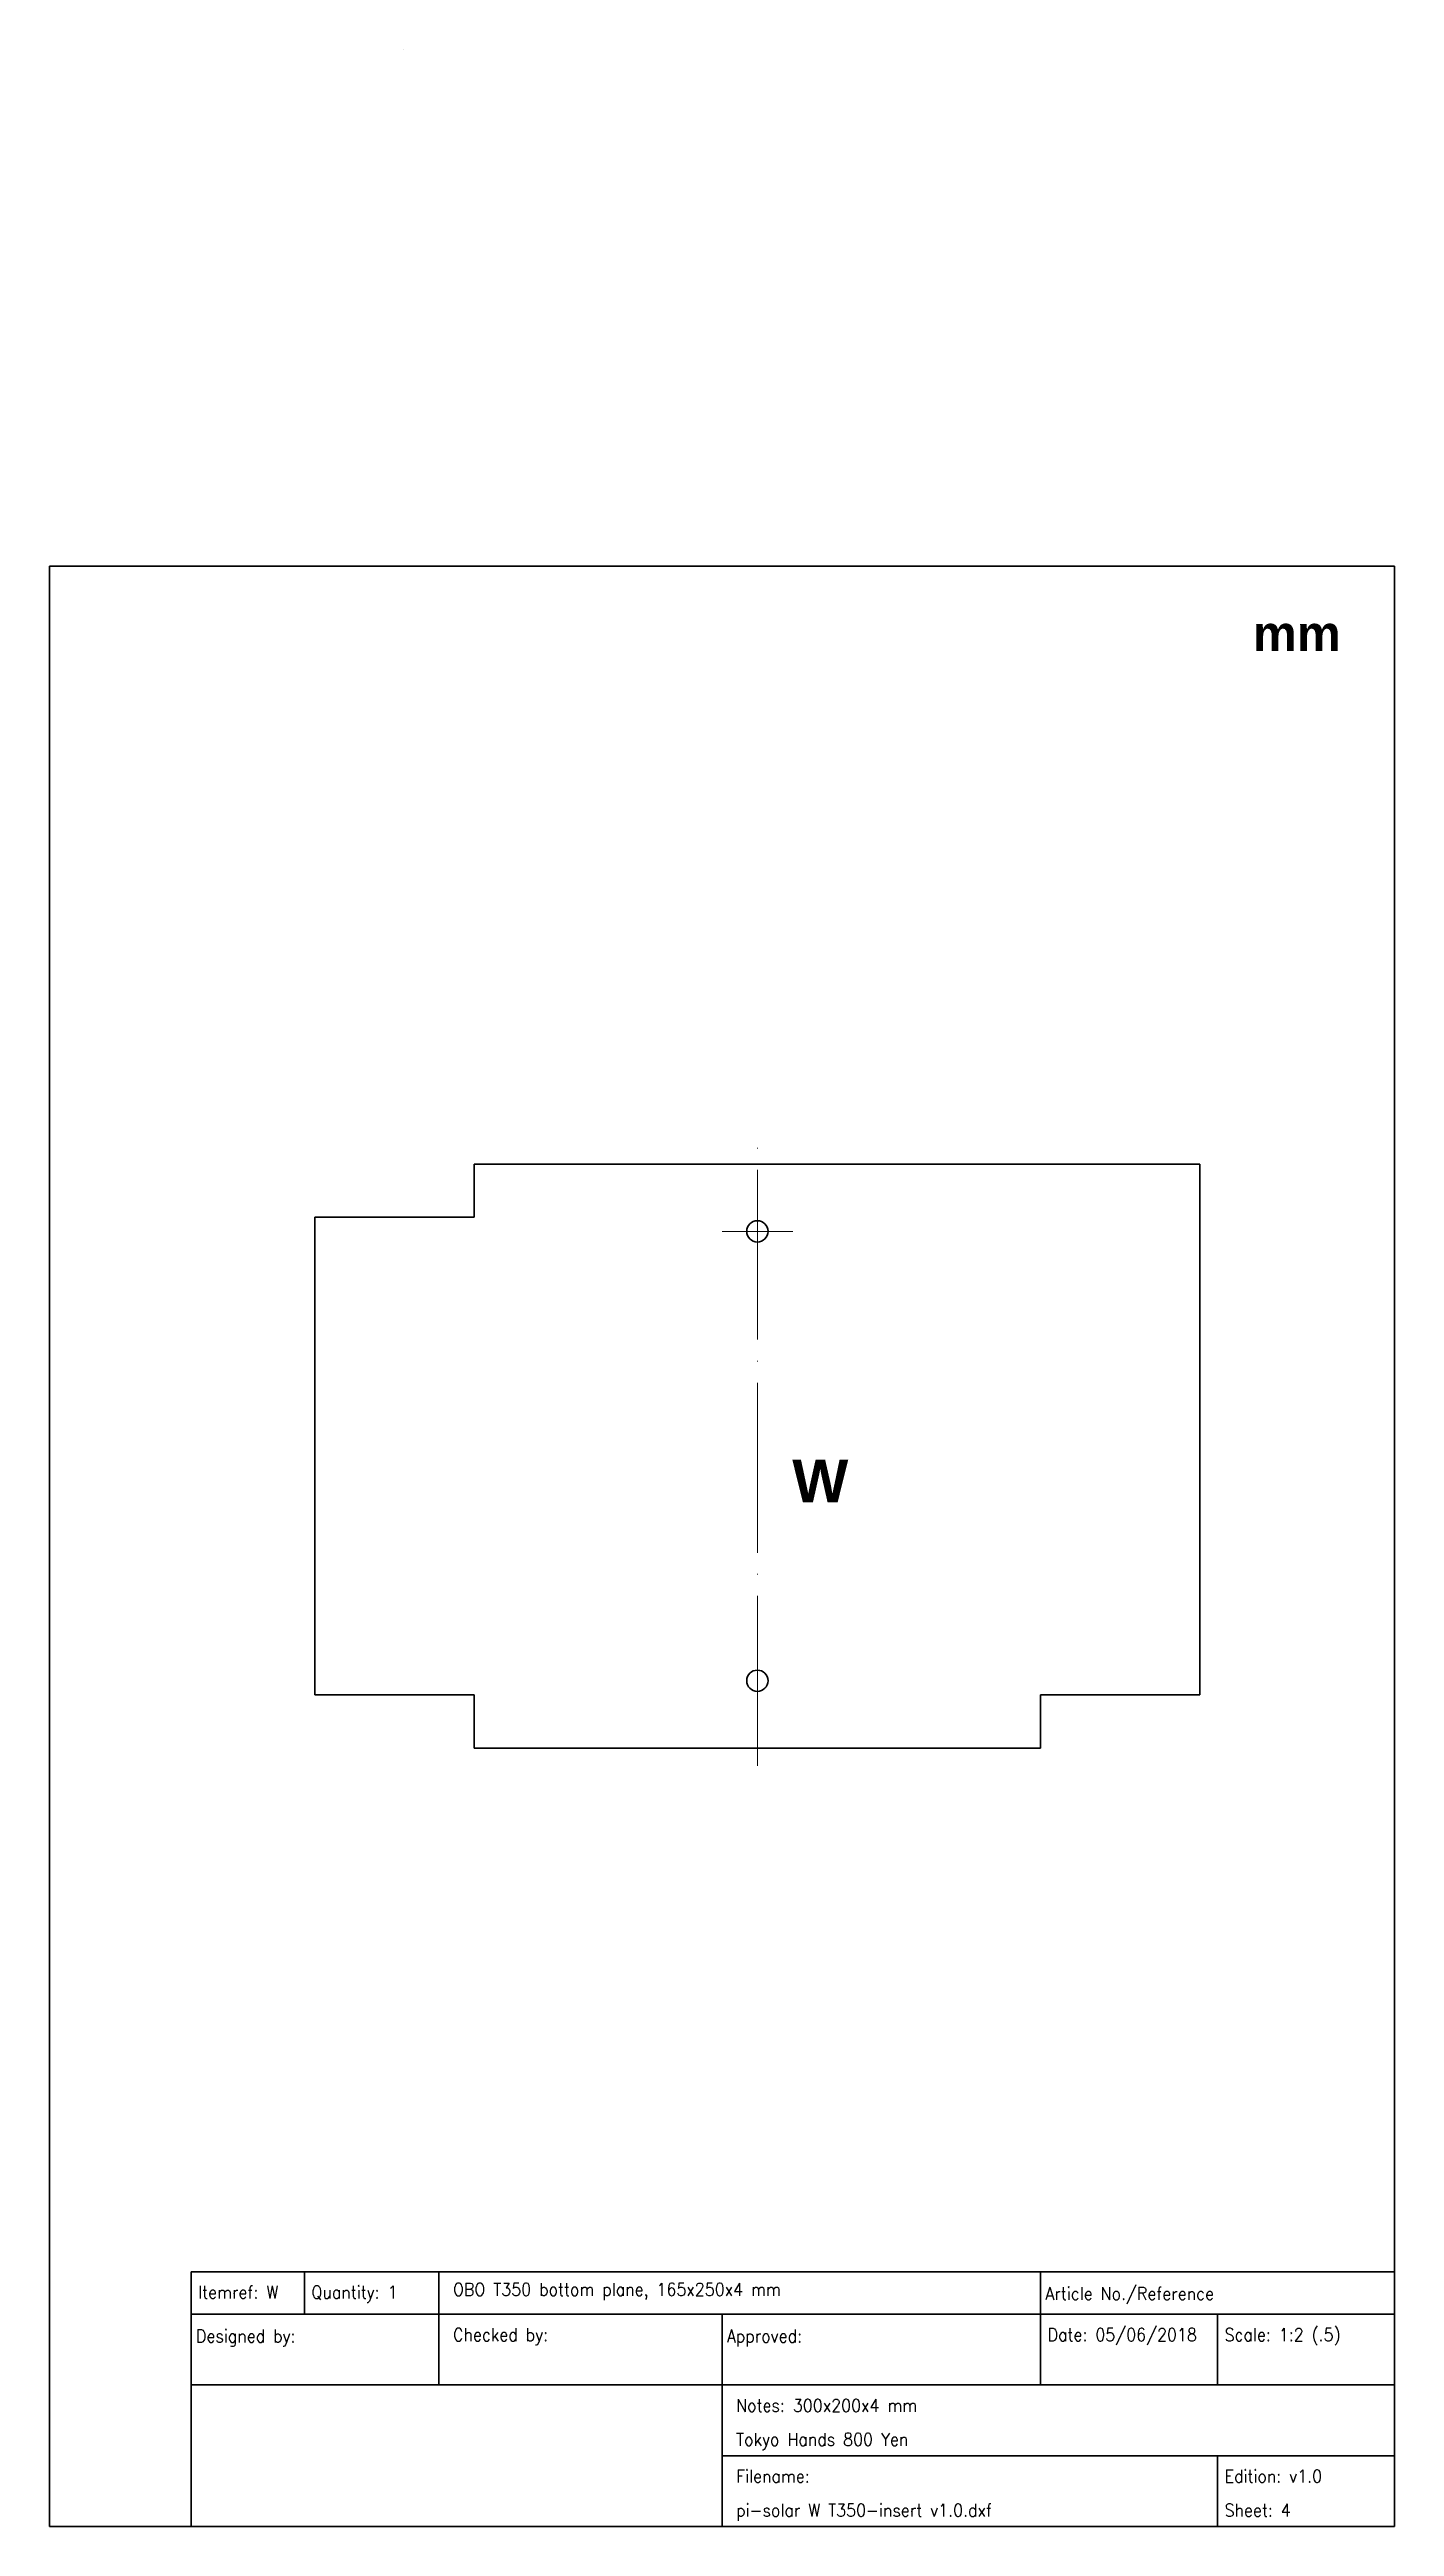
# Model space of a CAD drawing. Header units: millimetres. Extents: x 10 to 410, y 10 to 360.
# Drawn here: x 10 to 200, y 10 to 360 of the extents above; entities outside this region: 1.
import ezdxf

# ---------------------------------------------------------------- set-up
doc = ezdxf.new("R2010")
doc.units = ezdxf.units.MM
doc.linetypes.add('ACAD_ISO04W100', pattern=[30, 24, -3, 0, -3])
doc.layers.get('0').update_dxf_attribs({"color": 18, "lineweight": 25, "true_color": 0x000000})
for name, color, linetype, lineweight, true_color in [('0 ... Background', 18, 'Continuous', 35, 0x000000), ('0 ... Base', 18, 'Continuous', 35, 0x000000), ('0 ... Construction', 18, 'ACAD_ISO04W100', 9, 0x000000), ('0 ... Dimensions', 18, 'Continuous', 9, 0x000000), ('0 ... Numbering', 18, 'Continuous', 70, 0x000000)]:
    doc.layers.add(name, color=color, linetype=linetype, lineweight=lineweight, true_color=true_color)
doc.styles.add('textstyle11', font='')
doc.styles.add('textstyle12', font='Standard')
doc.styles.add('textstyle13', font='Standard')
doc.styles.add('textstyle14', font='Standard')
doc.styles.add('textstyle15', font='Standard')
doc.styles.add('textstyle16', font='Standard')
doc.styles.add('textstyle17', font='Standard')
doc.styles.add('textstyle18', font='Standard')
doc.styles.add('textstyle19', font='')
doc.styles.add('textstyle20', font='Standard')
doc.styles.add('textstyle21', font='Standard')
doc.styles.add('textstyle23', font='Standard')
doc.styles.add('textstyle24', font='Standard')
doc.styles.add('textstyle26', font='Standard')
doc.styles.get('textstyle11').set_extended_font_data('Arial', bold=True)
doc.styles.get('textstyle19').set_extended_font_data('Arial', bold=True)

msp = doc.modelspace()

# ---------------------------------------------------------------- linework, layer by layer
msp.add_line((410, 300), (410, 300))
at = {"layer": '0 ... Background', "linetype": 'Continuous'}
for p, q in [((200, 287), (10, 287)), ((10, 287), (10, 10)), ((200, 10), (200, 287)), ((30, 46), (200, 46)), ((30, 40), (30, 46)), ((46, 40), (46, 46)), ((65, 40), (65, 46)), ((150, 40), (150, 46)), ((30, 40), (200, 40)), ((30, 10), (30, 40)), ((65, 30), (65, 40)), ((105, 30), (105, 40)), ((150, 30), (150, 40)), ((175, 30), (175, 40)), ((30, 30), (200, 30)), ((105, 10), (105, 30)), ((105, 20), (200, 20)), ((175, 10), (175, 20)), ((105, 10), (105, 15)), ((10, 10), (200, 10))]:
    msp.add_line(p, q, dxfattribs=at)
at = {"layer": '0 ... Base'}
for p, q in [((70, 202.5), (172.5, 202.5)), ((70, 195), (70, 202.5)), ((172.5, 127.5), (172.5, 202.5)), ((47.5, 127.5), (47.5, 195)), ((47.5, 195), (70, 195)), ((47.5, 127.5), (70, 127.5)), ((70, 120), (70, 127.5)), ((150, 127.5), (172.5, 127.5)), ((150, 120), (150, 127.5)), ((70, 120), (150, 120))]:
    msp.add_line(p, q, dxfattribs=at)
for centre in [(110, 193), (110, 129.5)]:
    msp.add_circle(centre, 1.5, dxfattribs=at)
at = {"layer": '0 ... Construction'}
for p, q in [((110, 117.5), (110, 205)), ((105, 193), (115, 193))]:
    msp.add_line(p, q, dxfattribs=at)
at = {"layer": '0 ... Dimensions'}
msp.add_line((60, 360), (60, 360), dxfattribs=at)

# ---------------------------------------------------------------- texts
at = {"layer": '0 ... Background', "linetype": 'Continuous', "lineweight": 25, "char_height": 1.8, "width": 100}
for s, insert, attachment_point, style in [('Itemref: W', (31, 44), 1, 'textstyle12'), ('Quantity: 1', (47, 44), 1, 'textstyle13'), ('OBO T350 bottom plane, 165x250x4 mm', (67, 42), 7, 'textstyle14'), ('Article No./Reference', (150.68845, 43.811008), 1, 'textstyle15'), ('Designed by:', (30.68845, 37.811008), 1, 'textstyle16'), ('Checked by:', (67, 38), 1, 'textstyle17'), ('Approved:\\P\\P', (105.68845, 37.811008), 1, 'textstyle18'), ('Date: 05/06/2018', (151, 38), 1, 'textstyle21'), ('Scale: 1:2 (.5)', (176, 38), 1, 'textstyle23')]:
    msp.add_mtext(s, dxfattribs=dict(at, insert=insert, attachment_point=attachment_point, style=style))
at = {"layer": '0 ... Background', "linetype": 'Continuous', "lineweight": 25, "char_height": 1.8, "attachment_point": 1, "line_spacing_factor": 0.8}
for s, insert, width, style in [('Notes: 300x200x4 mm\\P\\PTokyo Hands 800 Yen', (107, 28), 200, 'textstyle26'), ('Filename:\\P\\Ppi-solar W T350-insert v1.0.dxf', (107, 18), 100, 'textstyle20'), ('Edition: v1.0\\P\\PSheet: 4', (176, 18), 100, 'textstyle24')]:
    msp.add_mtext(s, dxfattribs=dict(at, insert=insert, width=width, style=style))
at = {"layer": '0 ... Numbering', "attachment_point": 1}
for s, insert, char_height, style in [('mm', (180, 280), 5, 'textstyle11'), ('W', (114.928412, 160.730834), 6, 'textstyle19')]:
    msp.add_mtext(s, dxfattribs=dict(at, insert=insert, char_height=char_height, style=style))

doc.saveas('drawing.dxf')
